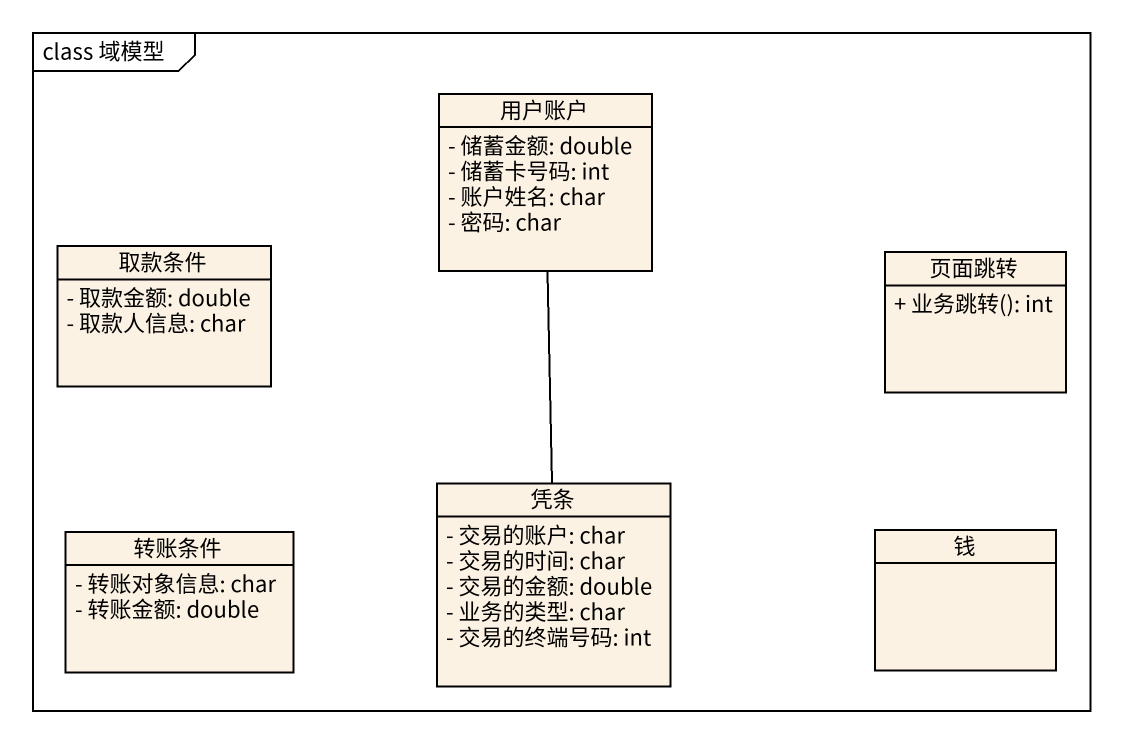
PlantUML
@startuml
mainframe class 域模型
hide circle
hide empty members
skinparam classAttributeIconSize 0
class 用户账户 {
  - 储蓄金额: double
  - 储蓄卡号码: int
  - 账户姓名: char
  - 密码: char
}
class 取款条件 {
  - 取款金额: double
  - 取款人信息: char
}
class 页面跳转 {
  + 业务跳转(): int
}
class 凭条 {
  - 交易的账户: char
  - 交易的时间: char
  - 交易的金额: double
  - 业务的类型: char
  - 交易的终端号码: int
}
class 转账条件 {
  - 转账对象信息: char
  - 转账金额: double
}
class 钱
用户账户 -- 凭条
@enduml
